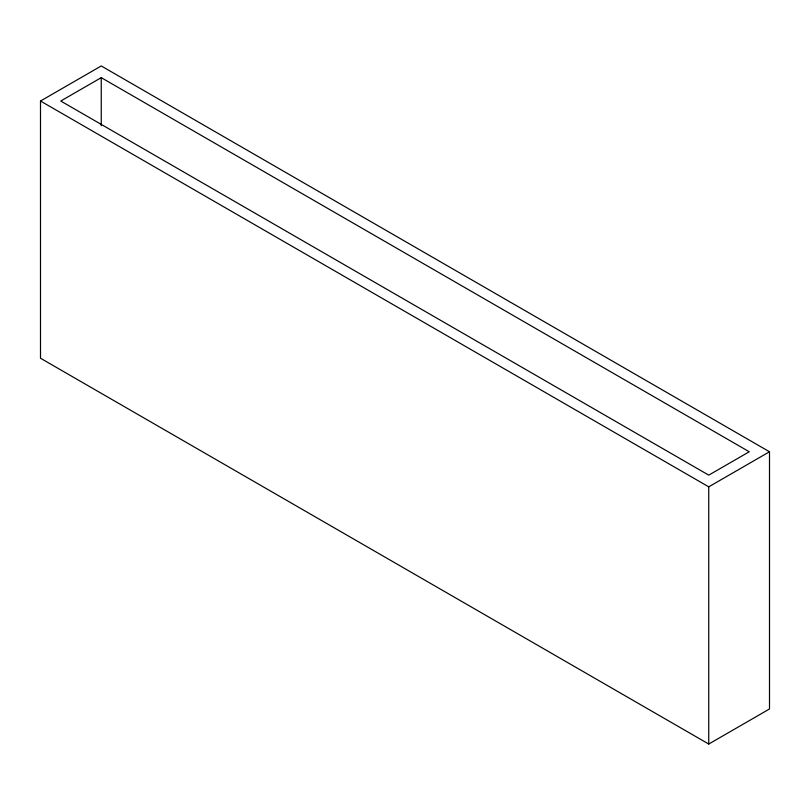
<?xml version="1.0" encoding="UTF-8"?>
<svg xmlns="http://www.w3.org/2000/svg" width="810" height="810" viewBox="0 0 810 810"><rect width="100%" height="100%" fill="white"/><g stroke="black" fill="none" stroke-linecap="round" stroke-linejoin="round"><path stroke-width="1.21" d="M40.5 101.027L101.25 65.954L769.5 451.767L769.5 708.973L708.75 744.046L40.5 358.233L40.5 101.027L708.75 486.84L769.5 451.767M101.25 77.649L60.75 101.027L708.75 475.146L749.25 451.767L101.25 77.649L101.25 125.671M708.75 486.84L708.75 744.046"/></g></svg>
